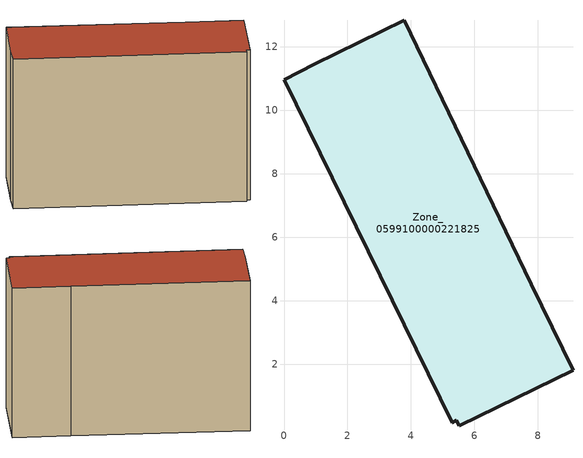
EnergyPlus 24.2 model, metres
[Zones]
Zone_0599100000221825
 floor ground (C_G): 5.52,0.07 5.43,0.24 5.29,0.17 0,10.97 0.95,11.46 3.79,12.84 7.79,4.52 9.11,1.82 z0
 wall outside (C_F): 0.95,11.46 0,10.97 5.29,0.17 5.43,0.24 5.52,0.07 9.11,1.82 7.79,4.52 3.79,12.84 0.95,11.46 z0:8.32
 roof outside (C_R): 5.43,0.24 5.52,0.07 9.11,1.82 7.79,4.52 3.79,12.84 0.95,11.46 0,10.97 5.29,0.17 z8.32
[BUILDING]
Pand.0599100000221825: North Axis=0; Terrain=City; Loads Convergence Tolerance Value=0.04; Temperature Convergence Tolerance Value=0.4; Solar Distribution=FullExterior; Maximum Number of Warmup Days=25; Minimum Number of Warmup Days=1
[Site:Location]
Rotterdam.The.Hague.AP_ZH_NLD Design_Conditions: Latitude=51.96; Longitude=4.45; Time Zone=1; Elevation=-4.5
[SITE:GROUNDTEMPERATURE:BUILDINGSURFACE]
18, 18, 18, 18, 18, 18, 18, 18, 18, 18, 18, 18
[MATERIAL] Thermal Absorptance=0.9; Solar Absorptance=0.7; Visible Absorptance=0.7
Name | Roughness | Thickness | Conductivity | Density | Specific Heat
G.TI.1946-1964 | MediumSmooth | 0.15 | 1 | 540 | 1210
F.TI.1946-1964 | Rough | 0.3 | 0.857143 | 1920 | 840
R.TI.1946-1964 | MediumRough | 0.2 | 0.277778 | 1500 | 1000
[CONSTRUCTION]
C_G: G.TI.1946-1964
C_F: F.TI.1946-1964
C_R: R.TI.1946-1964
[ZONE]
Zone_0599100000221825: Type=1; Multiplier=1; Ceiling Height=Autocalculate; Volume=Autocalculate; Floor Area=autocalculate; Part of Total Floor Area=Yes
[ZONEINFILTRATION:DESIGNFLOWRATE]
Infil_Zone_0599100000221825: Zone or ZoneList or Space or SpaceList=Zone_0599100000221825; Schedule=AlwaysOn; Design Flow Rate Calculation Method=Flow/Area; Flow Rate per Floor Area=0.003; Constant Term Coefficient=1; Temperature Term Coefficient=0; Velocity Term Coefficient=0; Velocity Squared Term Coefficient=0
[HVACTEMPLATE:ZONE:IDEALLOADSAIRSYSTEM]
Zone_0599100000221825: Maximum Heating Supply Air Temperature=50; Minimum Cooling Supply Air Temperature=13; Maximum Heating Supply Air Humidity Ratio=0.0156; Minimum Cooling Supply Air Humidity Ratio=0.0077; Heating Limit=NoLimit; Cooling Limit=NoLimit; Dehumidification Control Type=ConstantSensibleHeatRatio; Cooling Sensible Heat Ratio=0.7; Dehumidification Setpoint=60; Humidification Control Type=None; Humidification Setpoint=30; Outdoor Air Method=None; Outdoor Air Flow Rate per Person=0.00944; Outdoor Air Flow Rate per Zone Floor Area=0; Outdoor Air Flow Rate per Zone=0; Demand Controlled Ventilation Type=None; Outdoor Air Economizer Type=NoEconomizer; Heat Recovery Type=None; Sensible Heat Recovery Effectiveness=0.7; Latent Heat Recovery Effectiveness=0.65
[ZONECONTROL:THERMOSTAT]
ThermostatControl_Zone_0599100000221825: Zone or ZoneList=Zone_0599100000221825; Control Type Schedule=DualSetpointControlType; Control 1=Thermostat_Zone_0599100000221825; Temperature Difference Between Cutout And Setpoint=0
[THERMOSTATSETPOINT:DUALSETPOINT]
Thermostat_Zone_0599100000221825: Heating Setpoint Temperature Schedule=HeatingSetpoint_Zone_0599100000221825; Cooling Setpoint Temperature Schedule=CoolingSetpoint_Zone_0599100000221825
[SCHEDULE:COMPACT]
HeatingSetpoint_Zone_0599100000221825: Through: 12/31, For: AllDays, Until: 24:00, 21
CoolingSetpoint_Zone_0599100000221825: Through: 12/31, For: AllDays, Until: 24:00, 24
DualSetpointControlType: Through: 12/31, For: AllDays, Until: 24:00, 4
AlwaysOn: Through: 12/31, For: AllDays, Until: 24:00, 1
